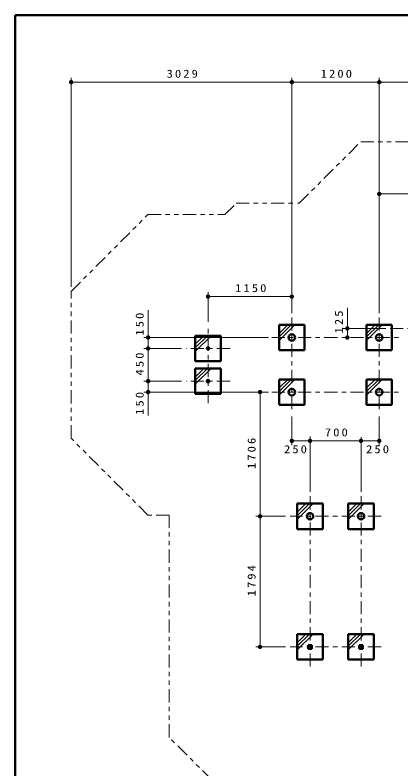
# Model space of a CAD drawing. Units: millimetres on the paper, scale 1:60. Extents: x -385 to 0, y -594 to 267.
# Drawn here: x -385 to -296.7, y -499.6 to -327 of the extents above; entities that cross this region are included whole.
import ezdxf

# ---------------------------------------------------------------- set-up
doc = ezdxf.new("R2010")
doc.units = ezdxf.units.MM
doc.linetypes.add('USER2', pattern=[6, 3, -1, 1, -1])
doc.linetypes.add('USER3', pattern=[8, 3, -1, 1, -1, 1, -1])
doc.layers.add('LY_1', color=140, linetype='Continuous', lineweight=50)
doc.styles.add('ＭＳ ゴシック', font='')
doc.styles.get('ＭＳ ゴシック').set_extended_font_data('MS Gothic')

# ---------------------------------------------------------------- blocks, each defined once
blk = doc.blocks.new('filled_dot')
at = {"color": 0, "linetype": 'Continuous', "lineweight": -2, "const_width": 1.25}
blk.add_lwpolyline([(-0.625, 0, 1), (0.625, 0, 1)], format="xyb", close=True, dxfattribs=at)

msp = doc.modelspace()

# ---------------------------------------------------------------- linework, layer by layer
at = {"layer": 'LY_1', "color": 7}
for p, q in [((-385, -327), (-385, -594)), ((0, -327), (-385, -327))]:
    msp.add_line(p, q, dxfattribs=at)
at = {"layer": 'LY_1', "color": 7, "lineweight": 13}
for p, q in [((-372.173, -389.268), (-372.173, -341.369)), ((-321.685, -395.261), (-321.685, -341.369)), ((-301.685, -395.261), (-301.685, -341.369)), ((-372.173, -342.369), (-321.685, -342.369)), ((-321.685, -342.369), (-301.685, -342.369)), ((-301.685, -342.369), (-260.019, -342.369)), ((-301.685, -395.261), (-301.685, -366.971)), ((-301.685, -367.971), (-280.852, -367.971)), ((-340.852, -397.279), (-340.852, -390.471)), ((-340.852, -391.471), (-321.685, -391.471)), ((-321.685, -395.261), (-321.685, -390.471)), ((-354.559, -403.344), (-354.559, -394.544)), ((-308.974, -400.844), (-308.974, -394.039)), ((-324.602, -401.548), (-320.982, -397.928)), ((-324.602, -399.898), (-322.632, -397.928)), ((-324.602, -400.723), (-321.807, -397.928)), ((-300.185, -398.761), (-309.974, -398.761)), ((-304.602, -401.548), (-300.982, -397.928)), ((-304.602, -399.898), (-302.632, -397.928)), ((-304.602, -400.723), (-301.807, -397.928)), ((-343.769, -404.048), (-340.149, -400.428)), ((-343.769, -403.223), (-340.974, -400.428)), ((-343.769, -402.398), (-341.799, -400.428)), ((-327.049, -400.844), (-355.559, -400.844)), ((-346.894, -403.344), (-355.559, -403.344)), ((-354.559, -410.844), (-354.559, -403.344)), ((-343.769, -411.548), (-340.149, -407.928)), ((-343.769, -410.723), (-340.974, -407.928)), ((-343.769, -409.898), (-341.799, -407.928)), ((-346.894, -410.844), (-355.559, -410.844)), ((-354.559, -418.697), (-354.559, -410.844)), ((-324.602, -414.048), (-320.982, -410.428)), ((-324.602, -412.398), (-322.632, -410.428)), ((-324.602, -413.223), (-321.807, -410.428)), ((-304.602, -414.048), (-300.982, -410.428)), ((-304.602, -412.398), (-302.632, -410.428)), ((-304.602, -413.223), (-301.807, -410.428)), ((-327.049, -413.344), (-355.559, -413.344)), ((-327.269, -413.344), (-329.947, -413.344)), ((-328.947, -441.784), (-328.947, -413.344)), ((-321.685, -418.928), (-321.685, -425.505)), ((-301.685, -418.928), (-301.685, -425.505)), ((-317.519, -424.505), (-321.685, -424.505)), ((-317.519, -436.2), (-317.519, -423.505)), ((-317.519, -424.505), (-305.852, -424.505)), ((-305.852, -436.2), (-305.852, -423.671)), ((-301.685, -424.505), (-305.852, -424.505)), ((-320.435, -442.487), (-316.815, -438.867)), ((-320.435, -441.662), (-317.64, -438.867)), ((-320.435, -440.837), (-318.465, -438.867)), ((-308.769, -442.487), (-305.149, -438.867)), ((-308.769, -441.662), (-305.974, -438.867)), ((-308.769, -440.837), (-306.799, -438.867)), ((-323.102, -441.784), (-329.947, -441.784)), ((-328.947, -471.684), (-328.947, -441.784)), ((-320.435, -472.388), (-316.815, -468.768)), ((-320.435, -471.563), (-317.64, -468.768)), ((-320.435, -470.738), (-318.465, -468.768)), ((-308.769, -472.388), (-305.149, -468.768)), ((-308.769, -471.563), (-305.974, -468.768)), ((-308.769, -470.738), (-306.799, -468.768)), ((-323.102, -471.684), (-329.947, -471.684))]:
    msp.add_line(p, q, dxfattribs=at)
at = {"layer": 'LY_1', "color": 7, "linetype": 'USER2', "lineweight": 13}
for p, q in [((-321.685, -396.261), (-321.685, -417.928)), ((-301.685, -396.261), (-301.685, -417.928)), ((-340.852, -415.887), (-340.852, -398.279)), ((-299.185, -398.761), (-262.519, -398.761)), ((-326.269, -400.844), (-297.102, -400.844)), ((-335.81, -403.344), (-345.894, -403.344)), ((-335.81, -410.844), (-345.894, -410.844)), ((-326.269, -413.344), (-297.102, -413.344)), ((-317.519, -437.2), (-317.519, -476.268)), ((-305.852, -437.2), (-305.852, -476.268)), ((-301.269, -441.784), (-322.102, -441.784)), ((-301.269, -471.684), (-322.102, -471.684))]:
    msp.add_line(p, q, dxfattribs=at)
at = {"layer": 'LY_1'}
for p, q in [((-324.602, -397.928), (-324.602, -403.761)), ((-318.769, -397.928), (-324.602, -397.928)), ((-318.769, -403.761), (-318.769, -397.928)), ((-304.602, -397.928), (-304.602, -403.761)), ((-298.769, -397.928), (-304.602, -397.928)), ((-298.769, -403.761), (-298.769, -397.928)), ((-337.935, -400.428), (-343.769, -400.428)), ((-343.769, -400.428), (-343.769, -406.261)), ((-337.935, -406.261), (-337.935, -400.428)), ((-324.602, -403.761), (-318.769, -403.761)), ((-304.602, -403.761), (-298.769, -403.761)), ((-343.769, -406.261), (-337.935, -406.261)), ((-337.935, -407.928), (-343.769, -407.928)), ((-343.769, -407.928), (-343.769, -413.761)), ((-337.935, -413.761), (-337.935, -407.928)), ((-324.602, -410.428), (-324.602, -416.261)), ((-318.769, -410.428), (-324.602, -410.428)), ((-318.769, -416.261), (-318.769, -410.428)), ((-304.602, -410.428), (-304.602, -416.261)), ((-298.769, -410.428), (-304.602, -410.428)), ((-298.769, -416.261), (-298.769, -410.428)), ((-343.769, -413.761), (-337.935, -413.761)), ((-324.602, -416.261), (-318.769, -416.261)), ((-304.602, -416.261), (-298.769, -416.261)), ((-314.602, -438.867), (-320.435, -438.867)), ((-320.435, -438.867), (-320.435, -444.7)), ((-314.602, -444.7), (-314.602, -438.867)), ((-302.935, -438.867), (-308.769, -438.867)), ((-308.769, -438.867), (-308.769, -444.7)), ((-302.935, -444.7), (-302.935, -438.867)), ((-320.435, -444.7), (-314.602, -444.7)), ((-308.769, -444.7), (-302.935, -444.7)), ((-314.602, -468.768), (-320.435, -468.768)), ((-320.435, -468.768), (-320.435, -474.601)), ((-314.602, -474.601), (-314.602, -468.768)), ((-302.935, -468.768), (-308.769, -468.768)), ((-308.769, -468.768), (-308.769, -474.601)), ((-302.935, -474.601), (-302.935, -468.768)), ((-317.935, -471.268), (-317.935, -472.101)), ((-317.102, -471.268), (-317.935, -471.268)), ((-317.102, -472.101), (-317.102, -471.268)), ((-306.269, -471.268), (-306.269, -472.101)), ((-305.435, -471.268), (-306.269, -471.268)), ((-305.435, -472.101), (-305.435, -471.268)), ((-317.935, -472.101), (-317.102, -472.101)), ((-306.269, -472.101), (-305.435, -472.101)), ((-320.435, -474.601), (-314.602, -474.601)), ((-308.769, -474.601), (-302.935, -474.601))]:
    msp.add_line(p, q, dxfattribs=at)
at = {"layer": 'LY_1', "color": 7, "linetype": 'USER3', "lineweight": 13}
msp.add_lwpolyline([(-328.692, -513.455), (-349.735, -492.412), (-349.735, -441.494), (-354.599, -441.494), (-372.173, -423.921), (-372.173, -390.268), (-354.599, -372.694), (-337.022, -372.694), (-334.422, -370.094), (-319.987, -370.094), (-305.927, -356.034), (-276.272, -356.034), (-270.595, -350.357), (-236.942, -350.357), (-219.369, -367.93), (-219.369, -370.102), (-191.286, -370.102), (-171.42, -389.968), (-171.42, -423.087), (-176.148, -427.815), (-146.285, -457.678), (-146.285, -495.225), (-165.674, -514.614)], dxfattribs=at)
at = {"layer": 'LY_1'}
for centre, radius in [((-321.685, -400.844), 0.743), ((-301.685, -400.844), 0.743), ((-340.852, -403.344), 0.283), ((-340.852, -410.844), 0.283), ((-321.685, -413.344), 0.743), ((-301.685, -413.344), 0.743), ((-317.519, -441.784), 0.743), ((-305.852, -441.784), 0.743)]:
    msp.add_circle(centre, radius, dxfattribs=at)

# ---------------------------------------------------------------- block references
at = {"layer": 'LY_1', "color": 7, "lineweight": 13, "xscale": 0.4, "yscale": 0.4}
for p in [(-372.173, -342.369), (-321.685, -342.369), (-301.685, -342.369), (-301.685, -367.971), (-340.852, -391.471), (-321.685, -424.505), (-317.519, -424.505), (-305.852, -424.505)]:
    msp.add_blockref('filled_dot', p, dxfattribs=at)
for p, rotation in [((-321.685, -342.369), 180), ((-301.685, -342.369), 180), ((-321.685, -391.471), 180), ((-308.974, -398.761), 270), ((-354.559, -400.844), 270), ((-308.974, -400.844), 90), ((-354.559, -403.344), 270), ((-354.559, -403.344), 90), ((-354.559, -410.844), 270), ((-354.559, -410.844), 90), ((-354.559, -413.344), 90), ((-328.947, -413.344), 270), ((-317.519, -424.505), 180), ((-305.852, -424.505), 180), ((-301.685, -424.505), 180), ((-328.947, -441.784), 270), ((-328.947, -441.784), 90), ((-328.947, -471.684), 90)]:
    msp.add_blockref('filled_dot', p, dxfattribs=dict(at, rotation=rotation))

# ---------------------------------------------------------------- texts
at = {"layer": 'LY_1', "color": 7, "char_height": 1.833, "style": 'ＭＳ ゴシック'}
for s, insert, attachment_point in [('\\T1.33;\\W1.15;3029', (-346.52, -341.369), 8), ('\\T1.33;\\W1.15;1200', (-311.264, -341.369), 8), ('\\T1.33;\\W1.15;1150', (-330.848, -390.471), 8), ('\\T1.33;\\W1.15;700', (-311.269, -423.505), 8), ('\\T1.33;\\W1.15;250', (-320.612, -425.505), 2), ('\\T1.33;\\W1.15;250', (-301.838, -425.505), 2)]:
    msp.add_mtext(s, dxfattribs=dict(at, insert=insert, attachment_point=attachment_point))
at = {"layer": 'LY_1', "color": 7, "char_height": 1.833, "attachment_point": 8, "rotation": 90, "style": 'ＭＳ ゴシック'}
for s, insert in [('\\T1.33;\\W1.15;150', (-355.559, -397.544)), ('\\T1.33;\\W1.15;125', (-309.974, -397.039)), ('\\T1.33;\\W1.15;450', (-355.559, -406.679)), ('\\T1.33;\\W1.15;150', (-355.559, -415.697)), ('\\T1.33;\\W1.15;1706', (-329.947, -427.141)), ('\\T1.33;\\W1.15;1794', (-329.947, -456.306))]:
    msp.add_mtext(s, dxfattribs=dict(at, insert=insert))

doc.saveas('drawing.dxf')
